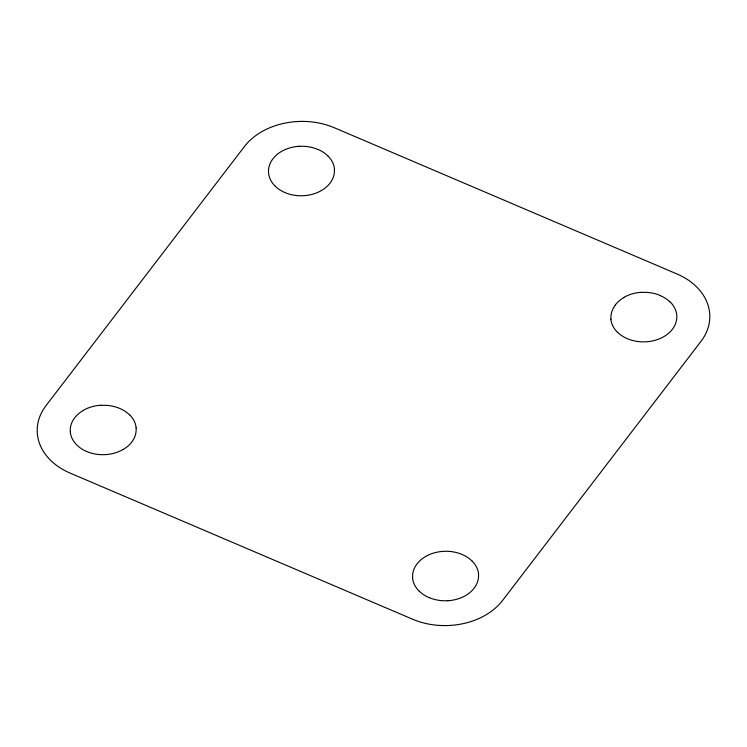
<?xml version="1.0" encoding="UTF-8"?>
<svg xmlns="http://www.w3.org/2000/svg" width="747" height="747" viewBox="0 0 747 747"><rect width="100%" height="100%" fill="white"/><g stroke="black" fill="none" stroke-linecap="round" stroke-linejoin="round"><path stroke-width="1.12" d="M412.68 578.001A32.821 24.66 -1.1 0 1 425.659 556.487M447.836 600.737A33.064 24.838 -1.1 0 0 465.437 595.658A32.831 24.67 -1.1 0 0 474.112 588.216A32.831 24.67 -1.1 0 0 478.482 574.069M419.151 591.138A33.064 24.838 -1.1 0 1 412.577 577.963M429.058 597.619A32.849 24.679 -1.1 0 1 419.254 591.176M447.948 600.719A32.831 24.67 -1.1 0 1 429.17 597.591M425.715 556.422A33.073 24.847 -1.1 0 1 443.326 551.342A32.849 24.679 -1.1 0 1 462.104 554.461A32.831 24.67 -1.1 0 1 471.917 560.894M472.02 560.95A33.073 24.847 -1.1 0 1 478.594 574.126M70.311 431.971A32.849 24.679 -1.1 0 1 83.3 410.448M70.283 431.887A33.073 24.847 -1.1 0 0 76.857 445.063A32.849 24.679 -1.1 0 0 86.661 451.496A32.831 24.67 -1.1 0 0 105.439 454.624A33.064 24.838 -1.1 0 0 123.04 449.545M129.576 414.706A33.064 24.838 -1.1 0 1 136.141 427.872M123.04 449.545A32.831 24.67 -1.1 0 0 131.715 442.103A32.831 24.67 -1.1 0 0 136.085 427.956M101.06 405.35A32.831 24.67 -1.1 0 1 129.548 414.865M83.319 410.308A33.073 24.847 -1.1 0 1 100.929 405.229M617.526 332.247A32.84 24.67 -1.1 0 0 627.331 338.68A32.821 24.66 -1.1 0 0 646.108 341.809A33.073 24.847 -1.1 0 0 663.719 336.72A32.849 24.679 -1.1 0 0 672.393 329.278A32.831 24.66 -1.1 0 0 676.754 315.131A33.073 24.847 -1.1 0 0 670.19 301.956M610.99 319.165A32.84 24.67 -1.1 0 1 615.351 305.019M615.323 304.925A32.821 24.66 -1.1 0 1 623.988 297.483M617.395 332.191A33.073 24.847 -1.1 0 1 610.831 319.025M623.941 297.343A33.073 24.847 -1.1 0 1 641.552 292.264M660.348 295.672A32.849 24.679 -1.1 0 1 670.162 302.105M641.598 292.404A32.84 24.67 -1.1 0 1 660.376 295.523M299.071 146.319A32.821 24.66 -1.1 0 1 317.839 149.437M275.129 186.134A33.083 24.856 -1.1 0 1 268.556 172.959A32.84 24.67 -1.1 0 1 272.926 158.812A32.821 24.66 -1.1 0 1 281.591 151.37A33.083 24.856 -1.1 0 1 299.202 146.291M275.223 186.171A32.821 24.66 -1.1 0 0 303.712 195.695A33.073 24.847 -1.1 0 0 321.313 190.606M334.357 169.018A32.831 24.66 -1.1 0 1 321.378 190.532M327.914 155.899A33.083 24.856 -1.1 0 1 334.488 169.083M317.979 149.409A32.831 24.66 -1.1 0 1 327.793 155.843M450.067 625.435A65.671 49.339 -1.1 0 1 412.521 619.188L70.106 473.075A65.671 49.339 -1.1 0 1 50.488 460.199A66.147 49.694 -1.1 0 1 37.35 433.848A65.671 49.339 -1.1 0 1 46.081 405.556L244.362 146.608A65.661 49.33 -1.1 0 1 261.711 131.724A66.147 49.694 -1.1 0 1 296.923 121.565M450.067 625.435A66.147 49.694 -1.1 0 0 485.289 615.267A65.671 49.339 -1.1 0 0 502.638 600.383L700.919 341.444A65.661 49.33 -1.1 0 0 709.65 313.152A66.147 49.694 -1.1 0 0 696.512 286.801A65.68 49.339 -1.1 0 0 676.894 273.934L334.479 127.812A65.68 49.339 -1.1 0 0 296.923 121.556"/></g></svg>
